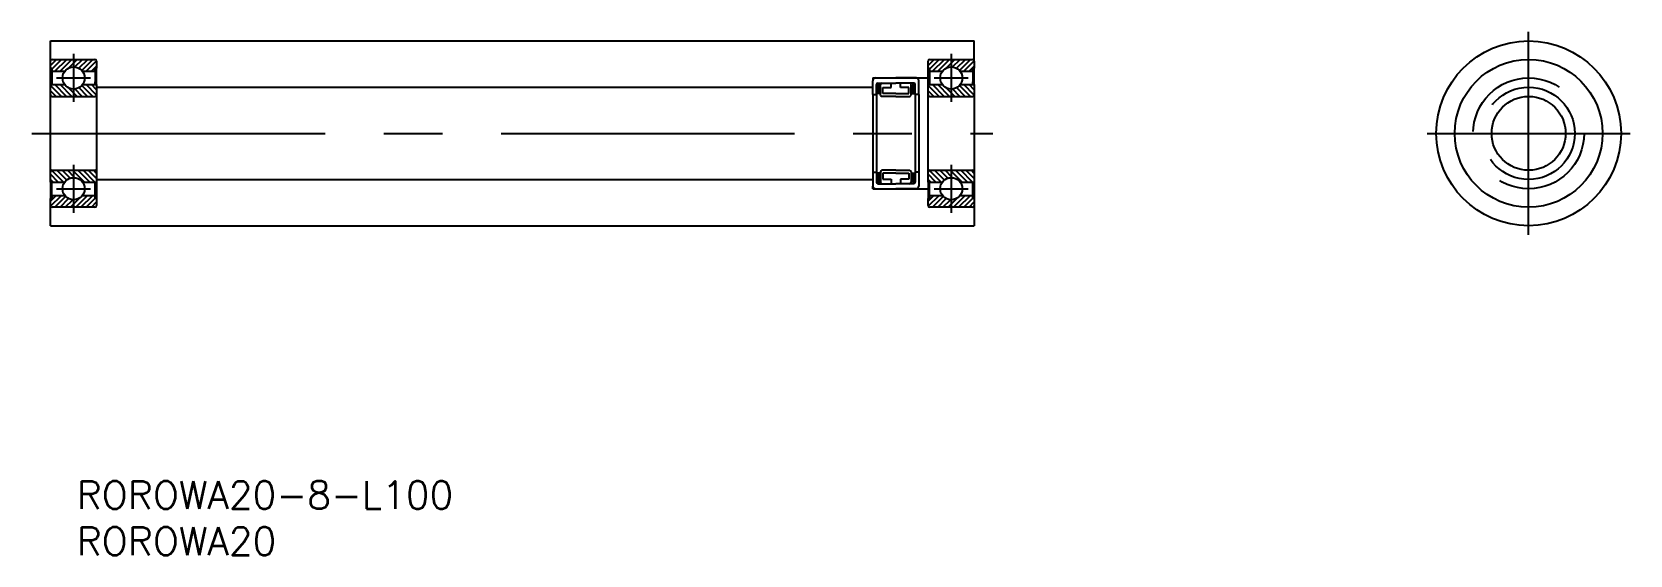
# Model space of a CAD drawing. Extents: x -2 to 171, y -46 to 11.
import ezdxf

# ---------------------------------------------------------------- set-up
doc = ezdxf.new("R2010")
doc.units = 0
doc.linetypes.add('CENTER', pattern=[50.8, 31.75, -6.35, 6.35, -6.35])
doc.linetypes.add('DASHED', pattern=[19.05, 12.7, -6.35])
doc.layers.get('0').update_dxf_attribs({"linetype": 'CONTINUOUS'})
doc.layers.add('CENTER', color=1, linetype='CENTER')
doc.styles.get("Standard").update_dxf_attribs({"font": 'txt.shx', "height": 3, "bigfont": 'bigfont.shx'})

# ---------------------------------------------------------------- blocks, each defined once
blk = doc.blocks.new('*U14')
at = {"color": 7, "linetype": 'CONTINUOUS'}
blk.add_text('ROROWA20-8-L100', height=3, dxfattribs=at).set_placement((2.85, -40.65))
blk = doc.blocks.new('*U15')
at = {"color": 7, "linetype": 'CONTINUOUS'}
blk.add_text('ROROWA20', height=3, dxfattribs=at).set_placement((2.85, -45.65))

msp = doc.modelspace()

# ---------------------------------------------------------------- linework, layer by layer
at = {"color": 7, "linetype": 'CONTINUOUS'}
for p, q in [((0, 7.8), (0, 10)), ((0, 10), (100, 10)), ((100, 7.8), (100, 10)), ((0, 7.36), (0.64, 8)), ((0, 7.06), (0, 7.8)), ((0, 5.28), (0, 7.06)), ((0, 7.06), (0.16, 7.06)), ((0.16, 6.96), (1.2, 8)), ((0.16, 7.06), (0.16, 5.28)), ((0.2, 8), (4.8, 8)), ((0.49, 6.72), (1.77, 8)), ((1.05, 6.72), (2.33, 8)), ((1.98, 7.08), (2.9, 8)), ((2.65, 7.19), (3.46, 8)), ((3.08, 7.05), (4.03, 8)), ((3.39, 6.8), (4.6, 8)), ((3.88, 6.72), (5, 7.84)), ((4.45, 6.72), (5, 7.27)), ((4.84, 7.06), (4.84, 5.28)), ((5, 7.06), (4.84, 7.06)), ((5, 7.8), (5, 7.06)), ((5, 5.28), (5, 7.06)), ((95, 7.36), (95.64, 8)), ((95, 7.06), (95, 7.8)), ((95, 5.28), (95, 7.06)), ((95, 7.06), (95.16, 7.06)), ((95.16, 6.96), (96.2, 8)), ((95.16, 7.06), (95.16, 5.28)), ((95.2, 8), (99.8, 8)), ((95.49, 6.72), (96.77, 8)), ((96.05, 6.72), (97.33, 8)), ((96.98, 7.08), (97.9, 8)), ((97.65, 7.19), (98.46, 8)), ((98.08, 7.05), (99.03, 8)), ((98.39, 6.8), (99.6, 8)), ((98.88, 6.72), (100, 7.84)), ((99.45, 6.72), (100, 7.27)), ((99.84, 7.06), (99.84, 5.28)), ((100, 7.06), (99.84, 7.06)), ((100, 7.8), (100, 7.06)), ((100, 5.28), (100, 7.06)), ((0, -5.28), (0, 5.28)), ((0.16, 5.28), (0, 5.28)), ((0.16, 6.72), (1.54, 6.72)), ((0.16, 5.28), (1.54, 5.28)), ((1.75, 4), (0.47, 5.28)), ((2.32, 4), (1.04, 5.28)), ((4.58, 4), (3.39, 5.19)), ((3.46, 6.72), (4.84, 6.72)), ((3.46, 5.28), (4.84, 5.28)), ((4.99, 4.15), (3.87, 5.28)), ((5, 4.71), (4.43, 5.28)), ((4.84, 5.28), (5, 5.28)), ((5, 5.28), (5, -5.28)), ((89, 6), (95, 6)), ((89, 6), (89, 5.7)), ((89, 4.2), (89, 5.7)), ((89.3, 6), (91.5, 6)), ((89.4, 4.2), (89.4, 5.3)), ((89.55, 5.45), (89.75, 5.45)), ((89.62, 4.3), (89.62, 5.45)), ((89.75, 5.45), (90, 5.45)), ((89.85, 4.15), (89.85, 5.3)), ((90, 5.45), (91.5, 5.45)), ((93.7, 6), (91.5, 6)), ((93, 5.45), (91.5, 5.45)), ((93.25, 5.45), (93, 5.45)), ((93.15, 4.15), (93.15, 5.3)), ((93.45, 5.45), (93.25, 5.45)), ((93.37, 4.3), (93.37, 5.45)), ((93.6, 4.2), (93.6, 5.3)), ((94, 4.2), (94, 5.7)), ((95, -5.28), (95, 5.28)), ((95.16, 5.28), (95, 5.28)), ((95.16, 6.72), (96.54, 6.72)), ((95.16, 5.28), (96.54, 5.28)), ((96.75, 4), (95.47, 5.28)), ((97.32, 4), (96.04, 5.28)), ((99.58, 4), (98.39, 5.19)), ((98.46, 6.72), (99.84, 6.72)), ((98.46, 5.28), (99.84, 5.28)), ((99.99, 4.15), (98.87, 5.28)), ((100, 4.71), (99.43, 5.28)), ((99.84, 5.28), (100, 5.28)), ((100, 5.28), (100, -5.28)), ((1.19, 4), (0, 5.19)), ((0.62, 4), (0, 4.62)), ((0.2, 4), (4.8, 4)), ((2.89, 4), (1.95, 4.93)), ((3.45, 4), (2.64, 4.81)), ((4.02, 4), (3.07, 4.95)), ((5, 5), (89, 5)), ((89, 4.2), (89, -4.2)), ((89, 4.2), (89.4, 4.2)), ((89.62, 4.3), (89.4, 4.3)), ((89.4, 4.2), (89.4, -4.2)), ((89.85, 4.3), (89.62, 4.3)), ((91.5, 4), (90, 4)), ((91.5, 4), (93, 4)), ((93.15, 4.3), (93.37, 4.3)), ((93.37, 4.3), (93.6, 4.3)), ((93.6, 4.2), (93.6, -4.2)), ((94, 4.2), (93.6, 4.2)), ((94, 4.2), (94, -4.2)), ((96.19, 4), (95, 5.19)), ((95.62, 4), (95, 4.62)), ((95.2, 4), (99.8, 4)), ((97.89, 4), (96.95, 4.93)), ((98.45, 4), (97.64, 4.81)), ((99.02, 4), (98.07, 4.95)), ((0.85, -5.28), (0, -4.43)), ((0.29, -5.28), (0, -4.99)), ((1.42, -5.28), (0.15, -4.01)), ((0.2, -4), (4.8, -4)), ((1.76, -5.06), (0.7, -4)), ((2.13, -4.86), (1.27, -4)), ((2.64, -4.81), (1.83, -4)), ((3.68, -5.28), (2.4, -4)), ((4.25, -5.28), (2.97, -4)), ((4.81, -5.28), (3.53, -4)), ((5, -4.9), (4.1, -4)), ((5, -4.34), (4.66, -4)), ((5, -5), (89, -5)), ((89, -4.2), (89.4, -4.2)), ((89, -4.2), (89, -5.7)), ((89.4, -4.2), (89.4, -5.3)), ((89.62, -4.3), (89.4, -4.3)), ((89.85, -4.3), (89.62, -4.3)), ((89.62, -4.3), (89.62, -5.45)), ((89.85, -4.15), (89.85, -5.3)), ((91.5, -4), (90, -4)), ((91.5, -4), (93, -4)), ((93.15, -4.15), (93.15, -5.3)), ((93.15, -4.3), (93.37, -4.3)), ((93.37, -4.3), (93.37, -5.45)), ((93.37, -4.3), (93.6, -4.3)), ((94, -4.2), (93.6, -4.2)), ((93.6, -4.2), (93.6, -5.3)), ((94, -4.2), (94, -5.7)), ((95.85, -5.28), (95, -4.43)), ((95.29, -5.28), (95, -4.99)), ((96.42, -5.28), (95.15, -4.01)), ((95.2, -4), (99.8, -4)), ((96.76, -5.06), (95.7, -4)), ((97.13, -4.86), (96.27, -4)), ((97.64, -4.81), (96.83, -4)), ((98.68, -5.28), (97.4, -4)), ((99.25, -5.28), (97.97, -4)), ((99.81, -5.28), (98.53, -4)), ((100, -4.9), (99.1, -4)), ((100, -4.34), (99.66, -4)), ((0.16, -5.28), (0, -5.28)), ((0, -5.28), (0, -7.06)), ((0, -7.34), (0.62, -6.72)), ((0.02, -7.89), (1.19, -6.72)), ((0.16, -5.28), (1.54, -5.28)), ((0.16, -7.06), (0.16, -5.28)), ((0.16, -6.72), (1.54, -6.72)), ((0.47, -8), (1.64, -6.84)), ((2.74, -8), (4.02, -6.72)), ((3.3, -8), (4.58, -6.72)), ((3.46, -5.28), (4.84, -5.28)), ((3.46, -6.72), (4.84, -6.72)), ((4.84, -5.28), (5, -5.28)), ((4.84, -7.06), (4.84, -5.28)), ((5, -5.28), (5, -7.06)), ((89, -6), (89, -5.7)), ((89, -6), (95, -6)), ((89.3, -6), (91.5, -6)), ((89.55, -5.45), (89.75, -5.45)), ((89.75, -5.45), (90, -5.45)), ((90, -5.45), (91.5, -5.45)), ((93, -5.45), (91.5, -5.45)), ((93.7, -6), (91.5, -6)), ((93.25, -5.45), (93, -5.45)), ((93.45, -5.45), (93.25, -5.45)), ((95.16, -5.28), (95, -5.28)), ((95, -5.28), (95, -7.06)), ((95, -7.34), (95.62, -6.72)), ((95.02, -7.89), (96.19, -6.72)), ((95.16, -5.28), (96.54, -5.28)), ((95.16, -7.06), (95.16, -5.28)), ((95.16, -6.72), (96.54, -6.72)), ((95.47, -8), (96.64, -6.84)), ((97.74, -8), (99.02, -6.72)), ((98.3, -8), (99.58, -6.72)), ((98.46, -5.28), (99.84, -5.28)), ((98.46, -6.72), (99.84, -6.72)), ((99.84, -5.28), (100, -5.28)), ((99.84, -7.06), (99.84, -5.28)), ((100, -5.28), (100, -7.06)), ((0, -7.8), (0, -7.06)), ((0, -7.06), (0.16, -7.06)), ((0, -10), (0, -7.8)), ((4.8, -8), (0.2, -8)), ((1.04, -8), (1.97, -7.07)), ((1.61, -8), (2.41, -7.2)), ((2.17, -8), (3.19, -6.98)), ((3.87, -8), (4.84, -7.03)), ((4.43, -8), (5, -7.43)), ((5, -7.06), (4.84, -7.06)), ((5, -7.06), (5, -7.8)), ((95, -7.8), (95, -7.06)), ((95, -7.06), (95.16, -7.06)), ((99.8, -8), (95.2, -8)), ((96.04, -8), (96.97, -7.07)), ((96.61, -8), (97.41, -7.2)), ((97.17, -8), (98.19, -6.98)), ((98.87, -8), (99.84, -7.03)), ((99.43, -8), (100, -7.43)), ((100, -7.06), (99.84, -7.06)), ((100, -7.06), (100, -7.8)), ((100, -7.8), (100, -10)), ((0, -10), (100, -10))]:
    msp.add_line(p, q, dxfattribs=at)
at = {"color": 3, "linetype": 'CONTINUOUS'}
for p, q in [((0.04, 5.28), (0.16, 7.06)), ((0.04, 7.06), (0.16, 5.28)), ((0.04, 7.06), (0.04, 5.28)), ((4.84, 5.28), (4.96, 7.06)), ((4.96, 5.28), (4.84, 7.06)), ((4.96, 7.06), (4.96, 5.28)), ((95.04, 5.28), (95.16, 7.06)), ((95.04, 7.06), (95.16, 5.28)), ((95.04, 7.06), (95.04, 5.28)), ((99.84, 5.28), (99.96, 7.06)), ((99.96, 5.28), (99.84, 7.06)), ((99.96, 7.06), (99.96, 5.28)), ((0.04, -5.28), (0.16, -7.06)), ((0.04, -7.06), (0.16, -5.28)), ((0.04, -7.06), (0.04, -5.28)), ((4.96, -5.28), (4.84, -7.06)), ((4.84, -5.28), (4.96, -7.06)), ((4.96, -7.06), (4.96, -5.28)), ((95.04, -5.28), (95.16, -7.06)), ((95.04, -7.06), (95.16, -5.28)), ((95.04, -7.06), (95.04, -5.28)), ((99.96, -5.28), (99.84, -7.06)), ((99.84, -5.28), (99.96, -7.06)), ((99.96, -7.06), (99.96, -5.28))]:
    msp.add_line(p, q, dxfattribs=at)
at = {"color": 3, "linetype": 'DASHED'}
for p, q in [((91, 4.95), (91, 5.45)), ((92, 4.95), (92, 5.45)), ((90.1, 4.3), (90.1, 4.95)), ((90.1, 4.95), (91, 4.95)), ((91.5, 4.3), (90.1, 4.3)), ((91.5, 4.3), (92.9, 4.3)), ((92.9, 4.95), (92, 4.95)), ((92.9, 4.3), (92.9, 4.95)), ((91.5, -4.3), (90.1, -4.3)), ((90.1, -4.3), (90.1, -4.95)), ((90.1, -4.95), (91, -4.95)), ((91, -4.95), (91, -5.45)), ((91.5, -4.3), (92.9, -4.3)), ((92.9, -4.95), (92, -4.95)), ((92, -4.95), (92, -5.45)), ((92.9, -4.3), (92.9, -4.95))]:
    msp.add_line(p, q, dxfattribs=at)
at = {"color": 7, "linetype": 'CONTINUOUS'}
for centre, radius in [((160, 0), 10), ((2.5, 6), 1.2), ((97.5, 6), 1.2), ((160, 0), 8), ((160, 0), 4), ((2.5, -6), 1.2), ((97.5, -6), 1.2)]:
    msp.add_circle(centre, radius, dxfattribs=at)
at = {"color": 3, "linetype": 'DASHED'}
for radius in [6, 5]:
    msp.add_circle((160, 0), radius, dxfattribs=at)
at = {"color": 7, "linetype": 'CONTINUOUS'}
for centre, radius, start, end in [((0.2, 7.8), 0.2, 90, 180), ((4.8, 7.8), 0.2, 0, 90), ((95.2, 7.8), 0.2, 90, 180), ((99.8, 7.8), 0.2, 0, 90), ((89.3, 5.7), 0.3, 90.0001, 180), ((89.55, 5.3), 0.15, 90, 180), ((90, 5.3), 0.15, 90.0001, 180), ((93, 5.3), 0.15, 0, 89.9999), ((93.45, 5.3), 0.15, 0, 90), ((93.7, 5.7), 0.3, 0, 89.9999), ((0.2, 4.2), 0.2, 180, 270), ((4.8, 4.2), 0.2, 270, 0), ((90, 4.15), 0.15, 180, 270.0002), ((93, 4.15), 0.15, 269.9998, 0), ((95.2, 4.2), 0.2, 180, 270), ((99.8, 4.2), 0.2, 270, 0), ((0.2, -4.2), 0.2, 90, 180), ((4.8, -4.2), 0.2, 0, 90), ((90, -4.15), 0.15, 90.0001, 180), ((93, -4.15), 0.15, 0, 89.9999), ((95.2, -4.2), 0.2, 90, 180), ((99.8, -4.2), 0.2, 0, 90), ((89.3, -5.7), 0.3, 180, 270.0002), ((89.55, -5.3), 0.15, 180, 270), ((90, -5.3), 0.15, 180, 270.0002), ((93, -5.3), 0.15, 269.9998, 0), ((93.45, -5.3), 0.15, 270, 0), ((93.7, -5.7), 0.3, 269.9998, 0), ((0.2, -7.8), 0.2, 180, 270), ((4.8, -7.8), 0.2, 270, 0), ((95.2, -7.8), 0.2, 180, 270), ((99.8, -7.8), 0.2, 270, 0)]:
    msp.add_arc(centre, radius, start, end, dxfattribs=at)
at = {"layer": 'CENTER', "color": 1, "linetype": 'CENTER'}
for p, q in [((160, -10.98), (160, 10.98)), ((2.5, 8.6), (2.5, 3.4)), ((97.5, 8.6), (97.5, 3.4)), ((0.65, 6), (4.35, 6)), ((95.65, 6), (99.35, 6)), ((-2, 0), (102, 0)), ((149.02, 0), (170.98, 0)), ((2.5, -3.4), (2.5, -8.6)), ((97.5, -3.4), (97.5, -8.6)), ((0.65, -6), (4.35, -6)), ((95.65, -6), (99.35, -6))]:
    msp.add_line(p, q, dxfattribs=at)

# ---------------------------------------------------------------- block references
at = {"color": 7, "linetype": 'CONTINUOUS'}
for name in ['*U14', '*U15']:
    msp.add_blockref(name, (0, 0), dxfattribs=at)

doc.saveas('drawing.dxf')
